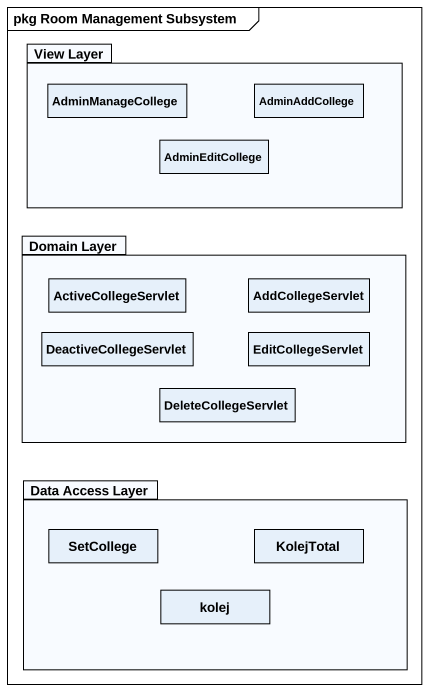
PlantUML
@startuml
mainframe pkg Room Management Subsystem
hide circle
hide empty members
package "View Layer" as View_Layer {
  class AdminManageCollege
  class AdminAddCollege
  class AdminEditCollege
}
package "Domain Layer" as Domain_Layer {
  class ActiveCollegeServlet
  class AddCollegeServlet
  class DeactiveCollegeServlet
  class EditCollegeServlet
  class DeleteCollegeServlet
}
package "Data Access Layer" as Data_Access_Layer {
  class SetCollege
  class KolejTotal
  class kolej
}
@enduml
